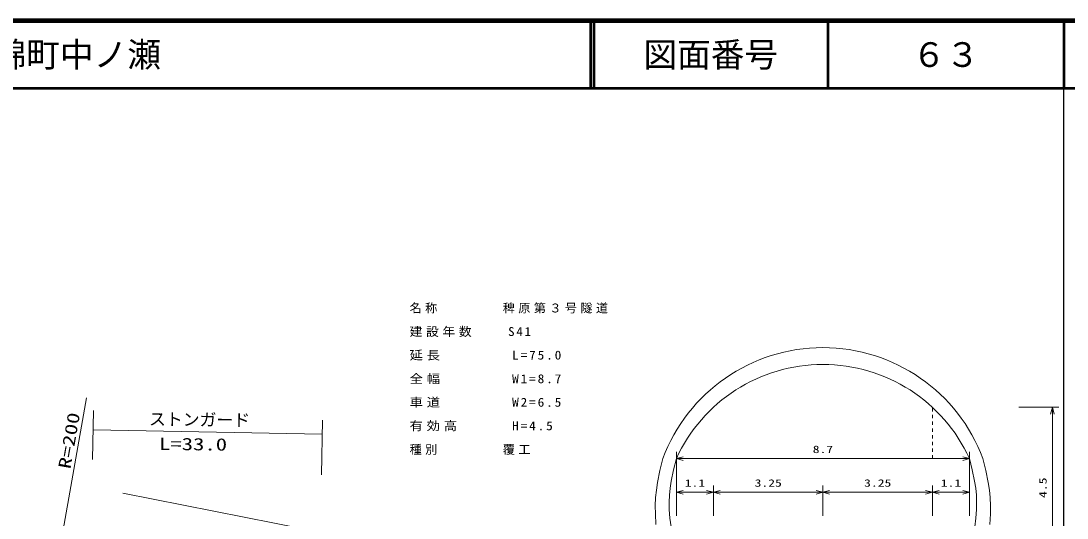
# Model space of a CAD drawing. Units: millimetres, scale not verified. Extents: x -6096 to 633904, y -204620 to 155380.
# Drawn here: x 378144 to 533404, y 81540 to 155380 of the extents above; entities that cross this region are included whole.
import ezdxf
from ezdxf.enums import TextEntityAlignment as Align

# ---------------------------------------------------------------- set-up
doc = ezdxf.new("R2010")
doc.units = ezdxf.units.MM
doc.header["$LTSCALE"] = 1000
doc.linetypes.add('USER5', pattern=[1, 0.5, -0.5])
for name, color, linetype, lineweight in [('M-TTL', 2, 'Continuous', 140), ('M-TTL-BAND', 7, 'Continuous', 25), ('M-TTL-LINE', 7, 'Continuous', 50), ('S-BGD-HTXT', 6, 'Continuous', 13), ('S-STR-STR2', 4, 'Continuous', 13)]:
    doc.layers.add(name, color=color, linetype=linetype, lineweight=lineweight)
doc.layers.add('M-TTL-TXT', color=7, linetype='Continuous')
doc.styles.add('ＭＳ ゴシック', font='')
doc.styles.get('ＭＳ ゴシック').set_extended_font_data('MS Gothic')

msp = doc.modelspace()

# ---------------------------------------------------------------- linework, layer by layer
at = {"layer": 'M-TTL'}
msp.add_line((633904, 155380), (-6096, 155380), dxfattribs=at)
at = {"layer": 'M-TTL-BAND'}
msp.add_line((532904, -204620), (532904, 145380), dxfattribs=at)
at = {"layer": 'M-TTL-LINE'}
for p, q in [((462651, 155380), (462651, 145380)), ((463151, 155380), (463151, 145380)), ((497901, 155380), (497901, 145380)), ((532904, 155380), (532904, 145380)), ((-6096, 145380), (633904, 145380))]:
    msp.add_line(p, q, dxfattribs=at)
at = {"layer": 'S-BGD-HTXT'}
for p, q in [((380080, 55092), (387866, 99402)), ((388925, 97503), (388750, 90250)), ((422916, 96062), (422744, 87978)), ((388856, 94670), (422872, 93988)), ((509026, 62462), (393265, 85218))]:
    msp.add_line(p, q, dxfattribs=at)
at = {"layer": 'S-STR-STR2', "linetype": 'USER5'}
msp.add_line((513414, 90369), (513414, 97992), dxfattribs=at)
at = {"layer": 'S-STR-STR2'}
for p, q in [((526220, 97992), (532171, 97992)), ((530932, 96992), (531220, 97992)), ((531220, 97992), (531220, 75492)), ((531220, 97992), (531505, 96992)), ((473414, 90369), (472987, 88589)), ((475414, 90369), (474998, 88696)), ((475414, 81869), (475414, 91369)), ((475414, 90369), (476414, 90654)), ((475414, 90369), (518914, 90369)), ((476414, 90081), (475414, 90369)), ((517914, 90656), (518914, 90369)), ((518914, 90369), (517914, 90084)), ((518914, 91369), (518914, 81869)), ((518914, 90369), (519329, 88696)), ((520914, 90369), (521340, 88589)), ((472987, 88589), (472622, 86806)), ((474998, 88696), (474643, 87020)), ((519329, 88696), (519684, 87020)), ((521340, 88589), (521705, 86806)), ((474643, 87020), (474482, 85989)), ((519684, 87020), (519845, 85989)), ((472452, 85694), (472343, 84578)), ((472622, 86806), (472452, 85694)), ((474482, 85989), (474380, 84945)), ((475414, 85369), (476414, 85654)), ((479914, 85656), (480914, 85369)), ((480914, 86369), (480914, 81869)), ((480914, 85369), (481914, 85654)), ((496164, 85656), (497164, 85369)), ((497164, 86369), (497164, 81869)), ((497164, 85369), (498164, 85654)), ((512414, 85656), (513414, 85369)), ((513414, 86369), (513414, 81869)), ((513414, 85369), (514414, 85654)), ((517914, 85656), (518914, 85369)), ((519845, 85989), (519947, 84945)), ((521705, 86806), (521875, 85694)), ((521875, 85694), (521984, 84578)), ((472343, 84578), (472292, 83368)), ((474380, 84945), (474344, 83888)), ((474344, 83888), (474369, 82818)), ((475414, 85369), (480914, 85369)), ((476414, 85081), (475414, 85369)), ((480914, 85369), (479914, 85084)), ((480914, 85369), (497164, 85369)), ((481914, 85081), (480914, 85369)), ((497164, 85369), (496164, 85084)), ((497164, 85369), (513414, 85369)), ((498164, 85081), (497164, 85369)), ((513414, 85369), (512414, 85084)), ((513414, 85369), (518914, 85369)), ((514414, 85081), (513414, 85369)), ((518914, 85369), (517914, 85084)), ((519947, 84945), (519983, 83888)), ((519983, 83888), (519958, 82818)), ((521984, 84578), (522035, 83368)), ((472292, 83368), (472301, 82154)), ((474369, 82818), (474466, 81547)), ((519958, 82818), (519861, 81547)), ((522035, 83368), (522026, 82154)), ((472301, 82154), (472385, 80607)), ((474466, 81547), (474624, 80264)), ((519861, 81547), (519703, 80264)), ((522026, 82154), (521942, 80607))]:
    msp.add_line(p, q, dxfattribs=at)
for centre, radius, start, end in [((497164, 81526), 25343, 20.42175, 159.57825), ((497164, 80473), 23895, 24.46301, 155.53699)]:
    msp.add_arc(centre, radius, start, end, dxfattribs=at)

# ---------------------------------------------------------------- texts
at = {"layer": 'M-TTL-TXT', "style": 'ＭＳ ゴシック'}
msp.add_text('岩国市錦町中ノ瀬', height=3666, dxfattribs=at).set_placement((358928, 150380), align=Align.MIDDLE_LEFT)
for s, p in [('図面番号', (480526, 150380)), ('６３', (515401, 150380))]:
    msp.add_text(s, height=3666, dxfattribs=at).set_placement(p, align=Align.MIDDLE_CENTER)
at = {"layer": 'S-BGD-HTXT', "style": 'ＭＳ ゴシック', "width": 1.35}
for s, rotation, p in [('R=200', 80, (386014, 88655)), ('L=33.0', 359.3, (398625, 91124))]:
    msp.add_text(s, height=1833, rotation=rotation, dxfattribs=at).set_placement(p, align=Align.BOTTOM_LEFT)
at = {"layer": 'S-BGD-HTXT', "style": 'ＭＳ ゴシック'}
msp.add_text('ストンガード', height=1833, rotation=359.3, dxfattribs=at).set_placement((397139, 94794), align=Align.BOTTOM_LEFT)
at = {"layer": 'S-STR-STR2', "style": 'ＭＳ ゴシック', "width": 1.35}
for s, p in [('8.7', (495657, 90869)), ('1.1', (476657, 85869)), ('3.25', (487032, 85869)), ('3.25', (503282, 85869)), ('1.1', (514657, 85869))]:
    msp.add_text(s, height=1100, dxfattribs=at).set_placement(p, align=Align.BOTTOM_LEFT)
msp.add_text('4.5', height=1100, rotation=90, dxfattribs=at).set_placement((530691, 84536), align=Align.BOTTOM_LEFT)
at = {"layer": 'S-STR-STR2', "char_height": 1320, "attachment_point": 7, "style": 'ＭＳ ゴシック'}
for s, insert in [('\\T1.28;名称\u3000\u3000\u3000\u3000稗原第３号隧道', (435827, 111933)), ('\\T1.29;\\W1.05;建設年数\u3000\u3000S41', (435827, 108433)), ('\\T1.28;\\W1.1;延長\u3000\u3000\u3000\u3000L=75.0', (435827, 104933)), ('\\T1.28;\\W1.1;全幅\u3000\u3000\u3000\u3000W1=8.7', (435827, 101433)), ('\\T1.28;\\W1.1;車道\u3000\u3000\u3000\u3000W2=6.5', (435827, 97933)), ('\\T1.28;\\W1.1;有効高\u3000\u3000\u3000H=4.5', (435827, 94433)), ('\\T1.28;種別\u3000\u3000\u3000\u3000覆工', (435827, 90933))]:
    msp.add_mtext(s, dxfattribs=dict(at, insert=insert))

doc.saveas('drawing.dxf')
